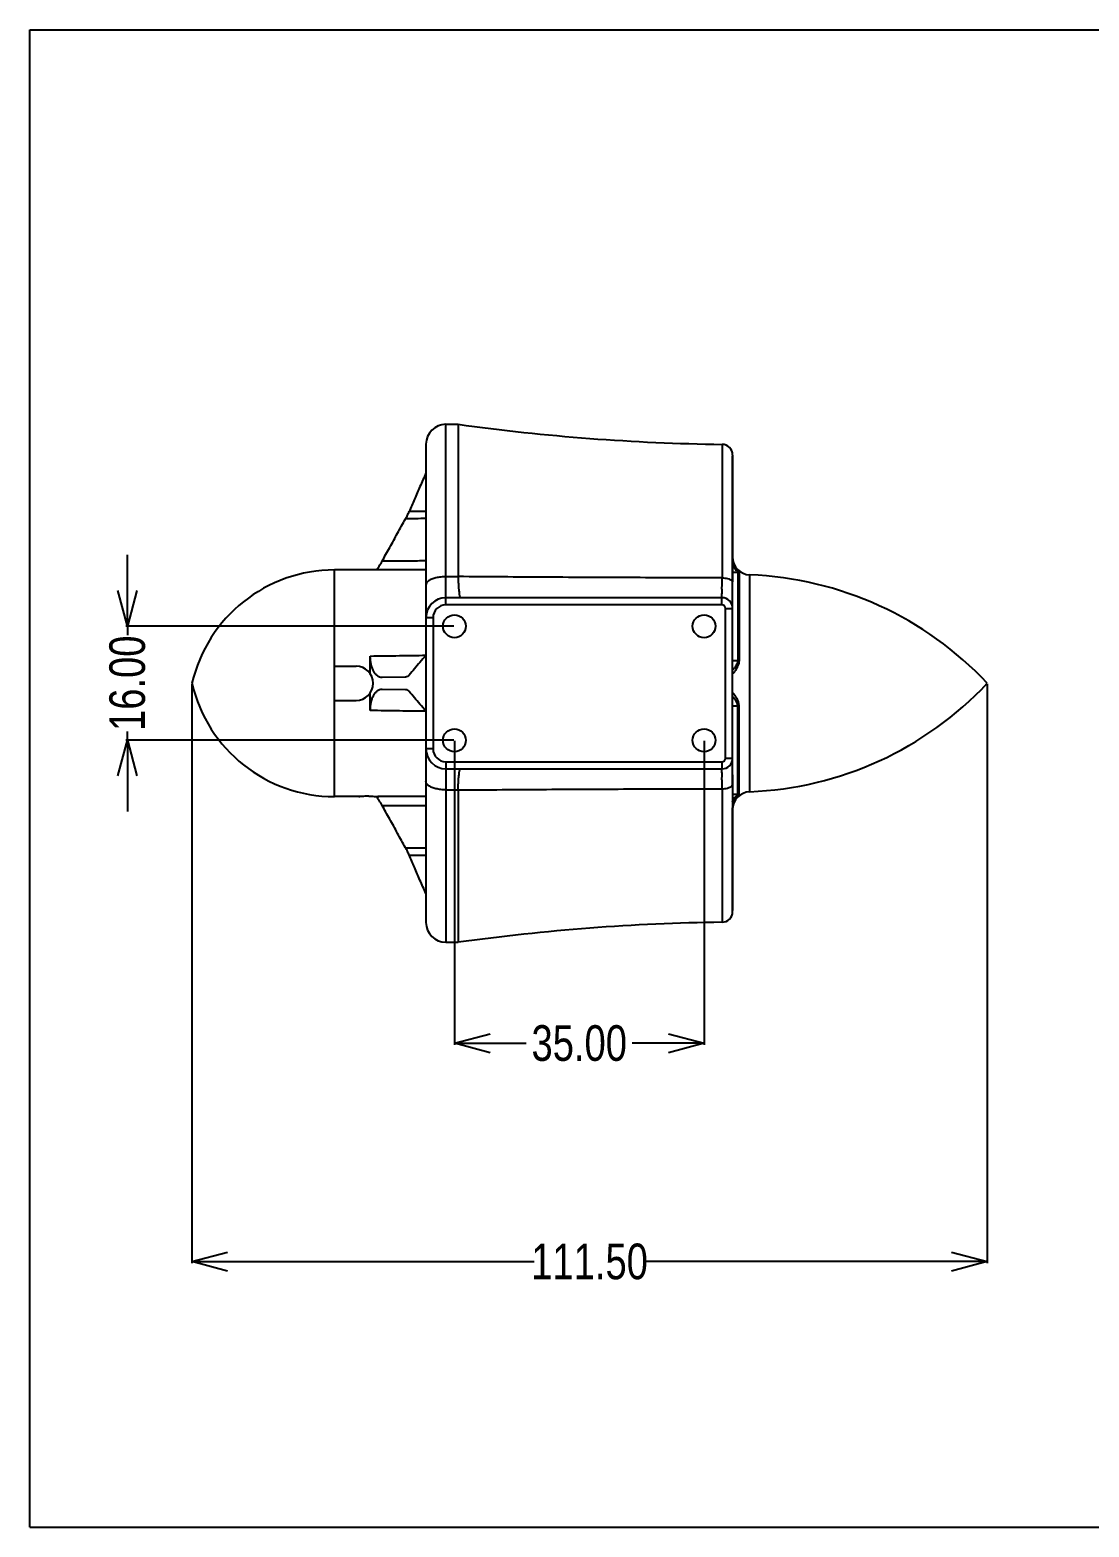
# Model space of a CAD drawing. Extents: x -441 to -144, y -34 to 176.
# Drawn here: x -440.7 to -292.2, y -34.3 to 175.7 of the extents above; entities that cross this region are included whole.
import ezdxf

# ---------------------------------------------------------------- set-up
doc = ezdxf.new("R2010")
doc.units = 0
doc.header["$LTSCALE"] = 0.64311
doc.header["$MEASUREMENT"] = 0
doc.layers.get('0').update_dxf_attribs({"linetype": 'CONTINUOUS'})
doc.layers.get('Defpoints').update_dxf_attribs({"linetype": 'CONTINUOUS'})
doc.styles.get("Standard").update_dxf_attribs({"font": 'txt', "width": 0.8})
doc.dimstyles.new('副本 STANDARD', dxfattribs={"dimtxt": 5, "dimasz": 5, "dimexe": 0.210472, "dimexo": 0.073081, "dimgap": 0.09, "dimtad": 0, "dimzin": 0, "dimdsep": 46, "dimtxsty": 'Standard', "dimblk": 'OPEN30', "dimcen": 0.105236, "dimclrd": 4, "dimclre": 4, "dimclrt": 3, "dimazin": 0, "dimtfac": 1, "dimtmove": 0, "dimatfit": 3, "dimfxl": 1, "dimtolj": 1, "dimtzin": 0, "dimarcsym": 0})

# ---------------------------------------------------------------- blocks, each defined once
blk = doc.blocks.new('_Open30')
at = {"color": 0, "linetype": 'ByBlock', "lineweight": -2}
for p, q in [((-1, 0.268), (0, 0)), ((0, 0), (-1, -0.268)), ((0, 0), (-1, 0))]:
    blk.add_line(p, q, dxfattribs=at)
blk = doc.blocks.new('*D1')
at = {"color": 4, "lineweight": -2}
for p, q in [((-417.94, 83.99), (-417.94, 2.73)), ((-306.44, 83.99), (-306.44, 2.73)), ((-412.94, 2.94), (-369.94, 2.94)), ((-311.44, 2.94), (-354.43, 2.94))]:
    blk.add_line(p, q, dxfattribs=at)
at = {"layer": 'Defpoints', "color": 0}
for p in [(-417.94, 84.07), (-306.44, 84.07), (-306.44, 2.94)]:
    blk.add_point(p, dxfattribs=at)
at = {"color": 4, "lineweight": -2, "xscale": 5, "yscale": 5, "zscale": 5, "rotation": 180}
blk.add_blockref('_Open30', (-417.94, 2.94), dxfattribs=at)
at = {"color": 4, "lineweight": -2, "xscale": 5, "yscale": 5, "zscale": 5}
blk.add_blockref('_Open30', (-306.44, 2.94), dxfattribs=at)
at = {"color": 3, "insert": (-362.19, 2.94), "char_height": 5, "attachment_point": 5}
blk.add_mtext('\\A1;111.50', dxfattribs=at)
blk = doc.blocks.new('*D2')
at = {"color": 4, "lineweight": -2}
for p, q in [((-381.14, 75.99), (-381.14, 33.36)), ((-346.14, 75.99), (-346.14, 33.36)), ((-376.14, 33.57), (-371.06, 33.57)), ((-351.14, 33.57), (-356.21, 33.57))]:
    blk.add_line(p, q, dxfattribs=at)
at = {"layer": 'Defpoints', "color": 0}
for p in [(-381.14, 76.07), (-346.14, 76.07), (-346.14, 33.57)]:
    blk.add_point(p, dxfattribs=at)
at = {"color": 4, "lineweight": -2, "xscale": 5, "yscale": 5, "zscale": 5, "rotation": 180}
blk.add_blockref('_Open30', (-381.14, 33.57), dxfattribs=at)
at = {"color": 4, "lineweight": -2, "xscale": 5, "yscale": 5, "zscale": 5}
blk.add_blockref('_Open30', (-346.14, 33.57), dxfattribs=at)
at = {"color": 3, "insert": (-363.64, 33.57), "char_height": 5, "attachment_point": 5}
blk.add_mtext('\\A1;35.00', dxfattribs=at)
blk = doc.blocks.new('*D3')
at = {"color": 4, "lineweight": -2}
for p, q in [((-426.99, 97.07), (-426.99, 102.07)), ((-381.21, 92.07), (-427.2, 92.07)), ((-426.99, 92.07), (-426.99, 90.82)), ((-381.21, 76.07), (-427.2, 76.07)), ((-426.99, 76.07), (-426.99, 77.31)), ((-426.99, 71.07), (-426.99, 66.07))]:
    blk.add_line(p, q, dxfattribs=at)
at = {"layer": 'Defpoints', "color": 0}
for p in [(-426.99, 92.07), (-381.14, 92.07), (-381.14, 76.07)]:
    blk.add_point(p, dxfattribs=at)
at = {"color": 4, "lineweight": -2, "xscale": 5, "yscale": 5, "zscale": 5}
for p, rotation in [((-426.99, 92.07), 270), ((-426.99, 76.07), 90)]:
    blk.add_blockref('_Open30', p, dxfattribs=dict(at, rotation=rotation))
at = {"color": 3, "insert": (-426.99, 84.07), "char_height": 5, "attachment_point": 5, "rotation": 90}
blk.add_mtext('\\A1;16.00', dxfattribs=at)

msp = doc.modelspace()

# ---------------------------------------------------------------- linework, layer by layer
at = {"color": 7, "linetype": 'Continuous'}
for p, q in [((-440.657, -34.289), (-440.657, 175.711)), ((-440.657, 175.711), (-143.657, 175.711)), ((-382.336, 95.065), (-382.336, 120.395)), ((-382.336, 120.395), (-380.636, 120.395)), ((-380.636, 120.395), (-380.636, 99.026)), ((-385.136, 117.595), (-385.136, 50.535)), ((-343.615, 117.582), (-343.615, 98.859)), ((-342.161, 115.902), (-342.156, 115.848)), ((-342.161, 98.318), (-342.161, 115.902)), ((-342.156, 115.848), (-342.156, 98.294)), ((-342.136, 116.082), (-342.136, 101.727)), ((-342.136, 112.373), (-342.156, 112.373)), ((-342.136, 101.727), (-342.156, 101.727)), ((-342.132, 101.582), (-342.156, 101.58)), ((-397.936, 68.165), (-397.936, 99.965)), ((-385.136, 99.965), (-397.936, 99.965)), ((-380.636, 99.009), (-382.336, 99.009)), ((-341.415, 99.592), (-341.415, 87.264)), ((-341.229, 99.524), (-341.229, 87.25)), ((-339.734, 68.853), (-339.734, 99.278)), ((-342.161, 98.318), (-342.156, 98.294)), ((-342.136, 71.228), (-342.136, 96.903)), ((-343.636, 96.065), (-382.336, 96.065)), ((-343.636, 95.065), (-382.336, 95.065)), ((-343.636, 95.065), (-343.636, 96.065)), ((-343.136, 94.565), (-342.136, 94.565)), ((-343.136, 73.565), (-343.136, 94.565)), ((-384.136, 93.265), (-385.136, 93.265)), ((-384.136, 93.265), (-384.136, 74.865)), ((-397.936, 86.465), (-394.936, 86.465)), ((-392.936, 85.392), (-392.936, 87.889)), ((-387.978, 84.937), (-391.281, 84.88)), ((-392.936, 80.241), (-392.936, 82.739)), ((-391.281, 83.251), (-387.978, 83.194)), ((-397.936, 81.665), (-394.936, 81.665)), ((-341.415, 68.539), (-341.415, 80.867)), ((-341.229, 68.606), (-341.229, 80.881)), ((-384.136, 74.865), (-385.136, 74.865)), ((-343.136, 73.565), (-342.136, 73.565)), ((-382.336, 73.065), (-382.336, 47.735)), ((-382.336, 73.065), (-343.636, 73.065)), ((-382.336, 72.065), (-343.636, 72.065)), ((-343.636, 73.065), (-343.636, 72.065)), ((-342.156, 69.837), (-342.161, 69.813)), ((-342.161, 69.813), (-342.161, 52.229)), ((-342.156, 69.837), (-342.156, 52.283)), ((-394.536, 68.165), (-397.936, 68.165)), ((-385.136, 68.165), (-391.736, 68.165)), ((-382.336, 69.122), (-380.636, 69.122)), ((-380.636, 69.105), (-380.636, 47.735)), ((-343.615, 69.272), (-343.615, 50.548)), ((-342.156, 66.55), (-342.132, 66.549)), ((-342.156, 66.404), (-342.136, 66.404)), ((-342.136, 52.048), (-342.136, 66.404)), ((-342.156, 55.758), (-342.136, 55.758)), ((-342.156, 52.283), (-342.161, 52.229)), ((-382.336, 47.735), (-380.636, 47.735)), ((-440.657, -34.289), (-143.657, -34.289))]:
    msp.add_line(p, q, dxfattribs=at)
for centre in [(-381.136, 92.065), (-346.136, 92.065), (-381.136, 76.065), (-346.136, 76.065)]:
    msp.add_circle(centre, 1.6, dxfattribs=at)
for centre, radius, start, end in [((-382.336, 117.595), 2.8, 90, 180), ((-339.439, 417.553), 300, 262.107, 269.20239), ((-343.636, 116.082), 1.5, 0, 89.20239), ((-339.636, 101.776), 2.5, 180, 267.74142), ((-397.936, 79.437), 20.529, 90, 166.9694), ((-341.636, 51.066), 48.249, 43.15175, 87.74142), ((-382.336, 93.265), 2.8, 90, 180), ((-382.336, 93.265), 1.8, 90, 180), ((-343.636, 94.565), 1.5, 0, 90), ((-343.636, 94.565), 0.5, 0, 90), ((-394.936, 84.065), 2.4, 270, 90), ((-397.936, 88.694), 20.529, 193.0306, 270), ((-341.636, 117.065), 48.249, 272.25858, 316.84825), ((-382.336, 74.865), 2.8, 180, 270), ((-382.336, 74.865), 1.8, 180, 270), ((-343.636, 73.565), 0.5, 270, 0), ((-343.636, 73.565), 1.5, 270, 0), ((-339.636, 66.355), 2.5, 92.25858, 180), ((-382.336, 50.535), 2.8, 180, 270), ((-339.439, -249.423), 300, 90.79761, 97.893), ((-343.636, 52.048), 1.5, 270.79761, 0)]:
    msp.add_arc(centre, radius, start, end, dxfattribs=at)
for points, start_tangent, end_tangent in [([(-342.161, 115.902), (-342.156, 115.928), (-342.143, 115.888)], (-0.0361714, 25.3999742), (4.0917696, -25.0682553)), ([(-342.136, 115.785), (-342.147, 115.709)], (0.0023856, -25.3999999), (-7.0032205, -24.4154644)), ([(-342.143, 115.888), (-342.138, 115.849)], (4.0917692, -25.0682553), (2.5809325, -25.2685335)), ([(-342.138, 115.849), (-342.136, 115.785)], (2.5809327, -25.2685335), (0.0020174, -25.3999999)), ([(-385.136, 113.565), (-385.969, 111.672), (-386.754, 109.87), (-387.49, 108.154)], (-10.2817464, -23.2259702), (-9.9566128, -23.3671963)), ([(-342.136, 115.315), (-342.148, 115.254)], (0, -25.4), (-8.9104494, -23.7857918)), ([(-342.136, 114.107), (-342.148, 114.046)], (0.0116831, -25.3999973), (-8.8976108, -23.7905973)), ([(-391.281, 101.195), (-390.207, 103.131), (-389.106, 105.115), (-387.978, 107.148)], (12.320624, 22.2117587), (12.3230477, 22.2104141)), ([(-387.978, 107.148), (-387.727, 107.633), (-387.49, 108.154)], (12.3230477, 22.2104141), (9.9566128, 23.3671963)), ([(-385.136, 107.163), (-387.978, 107.148)], (-25.3996591, -0.1315938), (-25.399656, -0.1321887)), ([(-385.136, 108.167), (-387.49, 108.154)], (-25.3996295, -0.1371955), (-25.3996268, -0.1376955)), ([(-392.048, 99.965), (-391.688, 100.503), (-391.281, 101.195)], (14.7539601, 20.6756055), (12.320624, 22.2117587)), ([(-385.136, 101.225), (-387.497, 101.213), (-391.281, 101.195)], (-25.3996988, -0.1236887), (-25.3996877, -0.1259599)), ([(-342.136, 101.727), (-342.135, 101.654), (-342.132, 101.582)], (-0.0001177, -25.4), (1.4597445, -25.3580194)), ([(-342.132, 101.582), (-342.118, 101.423), (-342.091, 101.252), (-342.05, 101.069), (-341.992, 100.875), (-341.915, 100.676), (-341.824, 100.48), (-341.719, 100.291), (-341.608, 100.114), (-341.494, 99.95), (-341.388, 99.806), (-341.306, 99.691)], (1.4597106, -25.3580213), (14.172345, -21.078535)), ([(-382.336, 99.009), (-383.061, 98.969), (-383.736, 98.854), (-384.316, 98.671), (-384.761, 98.433), (-385.041, 98.155), (-385.136, 97.857)], (-25.4, 0), (0, -25.4)), ([(-343.615, 98.859), (-355.879, 98.885), (-368.235, 98.942), (-380.636, 99.029)], (-25.39999, 0.0224933), (-25.3992491, 0.1953082)), ([(-380.636, 99.009), (-380.636, 99.014), (-380.636, 99.02), (-380.636, 99.026)], (-0.8664045, 25.385219), (-0.0244552, 25.3999882)), ([(-380.636, 99.009), (-380.591, 98.025), (-380.531, 97.202), (-380.458, 96.581), (-380.376, 96.196), (-380.289, 96.065)], (0.8664045, -25.385219), (25.4, 0)), ([(-343.636, 96.065), (-343.631, 96.189), (-343.626, 96.554), (-343.621, 97.141), (-343.618, 97.922), (-343.615, 98.859)], (25.4, 0), (0.061659, 25.3999252)), ([(-343.615, 98.859), (-343.209, 98.831), (-342.835, 98.757), (-342.521, 98.64), (-342.291, 98.49)], (25.3995201, -0.1561449), (18.8809915, -16.9902372)), ([(-342.158, 100.636), (-342.079, 100.495), (-341.963, 100.313), (-341.837, 100.143), (-341.71, 99.987), (-341.592, 99.85), (-341.501, 99.742)], (11.6908329, -22.5495992), (15.962418, -19.7575608)), ([(-341.415, 99.592), (-342.156, 99.603)], (-25.3973129, 0.3694581), (-25.3973158, 0.3692529)), ([(-341.501, 99.742), (-341.46, 99.689), (-341.434, 99.648), (-341.419, 99.616), (-341.415, 99.592)], (15.9621685, -19.7577625), (-0.258975, -25.3986797)), ([(-341.229, 99.524), (-341.285, 99.56), (-341.348, 99.583), (-341.415, 99.592)], (-19.7402216, 15.983856), (-25.3962889, 0.4341759)), ([(-341.306, 99.691), (-341.27, 99.633), (-341.246, 99.588), (-341.233, 99.552), (-341.229, 99.524)], (14.1700985, -21.0800453), (0.0113766, -25.3999975)), ([(-342.291, 98.49), (-342.161, 98.318)], (18.8809915, -16.9902372), (9.8567817, -23.4094822)), ([(-342.161, 98.293), (-342.161, 98.318)], (-0.0370384, 25.399973), (-0.0020386, 25.3999999)), ([(-342.136, 96.903), (-342.14, 97.227), (-342.149, 97.571), (-342.157, 97.934), (-342.161, 98.293)], (-0.0004556, 25.4), (-0.0370378, 25.399973)), ([(-342.136, 96.903), (-342.139, 97.218), (-342.152, 97.843), (-342.156, 98.294)], (0.0003227, 25.4), (-0.0070163, 25.399999)), ([(-392.936, 87.889), (-388.836, 87.946), (-385.136, 87.998)], (25.3975301, 0.3542069), (25.3975301, 0.3542069)), ([(-391.281, 84.88), (-391.647, 84.946), (-391.978, 85.144), (-392.264, 85.444), (-392.499, 85.821), (-392.687, 86.264), (-392.824, 86.762), (-392.908, 87.309), (-392.936, 87.889)], (-25.3961315, -0.443291), (0, 25.4)), ([(-385.136, 87.965), (-385.969, 87.003), (-386.754, 86.087), (-387.49, 85.215)], (-16.6776921, -19.1576247), (-16.3267467, -19.457578)), ([(-342.136, 87.276), (-341.415, 87.264)], (25.3967913, -0.4037219), (25.3967922, -0.4036661)), ([(-341.229, 87.25), (-341.28, 86.826), (-341.407, 86.455), (-341.551, 86.168), (-341.686, 85.946), (-341.804, 85.774), (-341.904, 85.64), (-341.984, 85.539), (-342.046, 85.467), (-342.089, 85.421), (-342.117, 85.395), (-342.132, 85.387)], (-0.0182661, -25.3999934), (-25.1618236, -3.4702496)), ([(-341.415, 87.264), (-341.471, 86.902), (-341.613, 86.586), (-341.774, 86.343), (-341.925, 86.155), (-342.058, 86.009)], (0.0388397, -25.3999703), (-17.5201564, -18.3903268)), ([(-341.229, 87.25), (-341.285, 87.258), (-341.348, 87.262), (-341.415, 87.264)], (-25.0538121, 4.179294), (-25.3998424, 0.0894779)), ([(-387.49, 85.215), (-387.727, 85.01), (-387.978, 84.937)], (-16.3267467, -19.457578), (-25.3961315, -0.4432911)), ([(-342.058, 86.009), (-342.135, 85.929)], (-17.5201564, -18.3903268), (-17.9931298, -17.9278354)), ([(-392.936, 80.241), (-392.909, 80.811), (-392.827, 81.352), (-392.693, 81.849), (-392.507, 82.296), (-392.271, 82.678), (-391.983, 82.983), (-391.649, 83.184), (-391.281, 83.251)], (0, 25.4), (25.3961315, -0.4432911)), ([(-387.978, 83.194), (-387.727, 83.121), (-387.49, 82.915)], (25.3961315, -0.4432911), (16.3267467, -19.457578)), ([(-385.136, 80.166), (-385.969, 81.128), (-386.754, 82.044), (-387.49, 82.915)], (-16.6776921, 19.1576247), (-16.3267467, 19.457578)), ([(-342.012, 82.073), (-342.098, 82.163), (-342.136, 82.201)], (-17.2224462, 18.6694228), (-17.9930556, 17.9279098)), ([(-341.229, 80.881), (-341.239, 81.073), (-341.273, 81.273), (-341.332, 81.484), (-341.418, 81.701), (-341.522, 81.91), (-341.631, 82.098), (-341.739, 82.264), (-341.84, 82.405), (-341.928, 82.522), (-342.002, 82.612), (-342.057, 82.675), (-342.095, 82.715), (-342.119, 82.737), (-342.132, 82.744)], (0.0016546, 25.3999999), (-25.1608213, 3.4775093)), ([(-341.415, 80.867), (-341.426, 81.032), (-341.463, 81.202), (-341.529, 81.382), (-341.625, 81.566), (-341.741, 81.744), (-341.864, 81.903), (-341.985, 82.043), (-342.012, 82.073)], (0.0566729, 25.3999368), (-17.2224462, 18.6694228)), ([(-385.136, 80.133), (-388.836, 80.184), (-392.936, 80.241)], (-25.3975301, 0.354207), (-25.3975301, 0.3542069)), ([(-341.415, 80.867), (-342.136, 80.855)], (-25.3967922, -0.4036661), (-25.3967913, -0.4037219)), ([(-341.415, 80.867), (-341.348, 80.868), (-341.285, 80.873), (-341.229, 80.881)], (25.3998423, 0.0895142), (25.0538196, 4.1792489)), ([(-380.636, 69.122), (-380.591, 70.105), (-380.531, 70.929), (-380.458, 71.549), (-380.376, 71.935), (-380.289, 72.065)], (0.8664044, 25.385219), (25.4, 0)), ([(-343.615, 69.272), (-343.618, 70.209), (-343.621, 70.99), (-343.626, 71.577), (-343.631, 71.942), (-343.636, 72.065)], (-0.061666, 25.3999251), (-25.4, 0)), ([(-382.336, 69.122), (-383.061, 69.161), (-383.736, 69.276), (-384.316, 69.459), (-384.761, 69.698), (-385.041, 69.976), (-385.136, 70.274)], (-25.4, -0.0000001), (0, 25.4)), ([(-343.615, 69.272), (-343.209, 69.299), (-342.835, 69.374), (-342.521, 69.491), (-342.291, 69.641)], (25.39952, 0.1561461), (18.8810218, 16.9902036)), ([(-342.291, 69.641), (-342.161, 69.813)], (18.8810219, 16.9902035), (9.8567793, 23.4094832)), ([(-342.158, 70.185), (-342.161, 69.837)], (-0.4712994, -25.3956271), (-0.0360295, -25.3999744)), ([(-342.161, 69.837), (-342.161, 69.813)], (-0.0360289, -25.3999744), (-0.000873, -25.4)), ([(-342.136, 71.228), (-342.14, 70.896), (-342.149, 70.547), (-342.158, 70.185)], (-0.0003146, -25.4), (-0.4712994, -25.3956271)), ([(-342.156, 69.837), (-342.152, 70.288), (-342.139, 70.913), (-342.136, 71.229)], (0.0073262, 25.3999989), (-0.0023055, 25.3999999)), ([(-394.493, 68.169), (-394.522, 68.167), (-394.41, 68.176)], (-25.3102213, -2.1337055), (25.3150623, 2.0754808)), ([(-393.136, 68.227), (-393.53, 68.222), (-393.893, 68.209), (-394.194, 68.192), (-394.409, 68.176), (-394.522, 68.167), (-394.41, 68.176)], (-25.4, 0), (25.3150623, 2.0754808)), ([(-394.493, 68.169), (-394.522, 68.167)], (-25.3102213, -2.133705), (-2.1898923, 25.3054218)), ([(-394.493, 68.169), (-394.522, 68.167)], (-25.3102213, -2.133705), (-2.1898923, 25.3054218)), ([(-394.41, 68.176), (-394.493, 68.169)], (-25.3150265, -2.0759179), (-25.3102213, -2.1337053)), ([(-394.355, 68.18), (-394.41, 68.176)], (-25.3218735, -1.9906583), (-25.315067, -2.0754233)), ([(-393.136, 68.227), (-392.741, 68.222), (-392.378, 68.209), (-392.076, 68.192), (-391.861, 68.176)], (25.4, 0), (25.3150382, -2.0757747)), ([(-391.948, 68.023), (-392.05, 68.168), (-392.067, 68.192)], (-14.4134144, 20.9144325), (-14.8223568, 20.626627)), ([(-391.281, 66.936), (-391.688, 67.627), (-391.948, 68.023)], (-12.3206241, 22.2117587), (-14.4134143, 20.9144325)), ([(-391.861, 68.176), (-391.75, 68.167), (-391.78, 68.169)], (25.3150382, -2.0757748), (-25.3102664, 2.1331706)), ([(-391.78, 68.169), (-391.861, 68.176)], (-25.3102664, 2.1331704), (-25.3149856, 2.0764157)), ([(-391.75, 68.167), (-391.78, 68.169)], (-2.1459163, -25.3091889), (-25.3102663, 2.133171)), ([(-391.75, 68.167), (-391.78, 68.169)], (-2.1459163, -25.3091889), (-25.3102663, 2.133171)), ([(-380.636, 69.101), (-368.236, 69.189), (-355.879, 69.245), (-343.615, 69.272)], (25.3992491, 0.1953087), (25.39999, 0.022492)), ([(-380.636, 69.122), (-380.636, 69.116), (-380.636, 69.111), (-380.636, 69.105)], (-0.8664038, -25.385219), (-0.0246056, -25.3999881)), ([(-342.158, 67.494), (-342.112, 67.579), (-341.999, 67.764), (-341.872, 67.943), (-341.736, 68.113), (-341.604, 68.267), (-341.501, 68.389)], (11.6839775, 22.5531521), (15.9639983, 19.756284)), ([(-342.156, 68.528), (-341.415, 68.539)], (25.3973158, 0.3692529), (25.3973129, 0.3694581)), ([(-342.132, 66.549), (-342.119, 66.696), (-342.095, 66.856), (-342.059, 67.027), (-342.007, 67.21), (-341.938, 67.4), (-341.853, 67.593), (-341.752, 67.784), (-341.638, 67.97), (-341.517, 68.148), (-341.399, 68.31), (-341.306, 68.44)], (1.45979, 25.3580167), (14.172162, 21.078658)), ([(-341.501, 68.389), (-341.451, 68.455), (-341.423, 68.504), (-341.415, 68.539)], (15.9640244, 19.7562629), (-0.237172, 25.3988927)), ([(-341.415, 68.539), (-341.348, 68.547), (-341.285, 68.57), (-341.229, 68.606)], (25.3962889, 0.4341759), (19.7402217, 15.9838558)), ([(-341.306, 68.44), (-341.262, 68.512), (-341.237, 68.566), (-341.229, 68.606)], (14.1722363, 21.0786081), (0.0396217, 25.3999691)), ([(-387.978, 60.982), (-389.103, 63.01), (-390.204, 64.995), (-391.281, 66.936)], (-12.3230477, 22.2104141), (-12.320624, 22.2117587)), ([(-391.281, 66.936), (-387.497, 66.917), (-385.136, 66.906)], (25.3996877, -0.1259599), (25.3996988, -0.123689)), ([(-342.136, 66.404), (-342.135, 66.476), (-342.132, 66.549)], (0.0000094, 25.4), (1.459748, 25.3580192)), ([(-387.49, 59.977), (-387.727, 60.498), (-387.978, 60.982)], (-9.9566128, 23.3671963), (-12.3230477, 22.2104141)), ([(-387.978, 60.982), (-385.639, 60.97), (-385.136, 60.968)], (25.399656, -0.1321887), (25.3996591, -0.1315938)), ([(-385.136, 54.566), (-385.969, 56.458), (-386.754, 58.261), (-387.49, 59.977)], (-10.2817464, 23.2259702), (-9.9566128, 23.3671963)), ([(-387.49, 59.977), (-385.136, 59.964)], (25.3996268, -0.1376955), (25.3996295, -0.1371955)), ([(-342.148, 52.877), (-342.136, 52.816)], (8.9104494, -23.7857918), (0, -25.4)), ([(-342.148, 54.085), (-342.136, 54.024)], (8.9080706, -23.7866828), (-0.0000094, -25.4)), ([(-342.161, 52.229), (-342.157, 52.203), (-342.148, 52.219), (-342.14, 52.27)], (-0.017136, -25.3999942), (1.4613075, 25.3579293)), ([(-342.147, 52.422), (-342.136, 52.346)], (7.0057375, -24.4147423), (-0.0000337, -25.4)), ([(-342.14, 52.27), (-342.139, 52.282)], (1.4613068, 25.3579294), (1.6836665, 25.3441367)), ([(-342.139, 52.282), (-342.136, 52.346)], (1.6836649, 25.3441368), (-0.0022038, 25.3999999))]:
    msp.add_spline(points, degree=3, dxfattribs=dict(at, start_tangent=start_tangent, end_tangent=end_tangent))

# ---------------------------------------------------------------- dimensions: what is measured, and where the dimension line sits
dim = msp.add_linear_dim(base=(-426.987, 92.065), p1=(-381.136, 76.065), p2=(-381.136, 92.065), angle=90, dimstyle='副本 STANDARD')
dim.commit()
dim.dimension.update_dxf_attribs({"geometry": '*D3', "text_midpoint": (-426.987, 84.065)})
for base, p1, p2, picture, middle in [((-306.436, 2.943), (-417.936, 84.065), (-306.436, 84.065), '*D1', (-362.186, 2.943)), ((-346.136, 33.571), (-381.136, 76.065), (-346.136, 76.065), '*D2', (-363.636, 33.571))]:
    dim = msp.add_linear_dim(base=base, p1=p1, p2=p2, dimstyle='副本 STANDARD')
    dim.commit()
    dim.dimension.update_dxf_attribs({"geometry": picture, "text_midpoint": middle})

doc.saveas('drawing.dxf')
